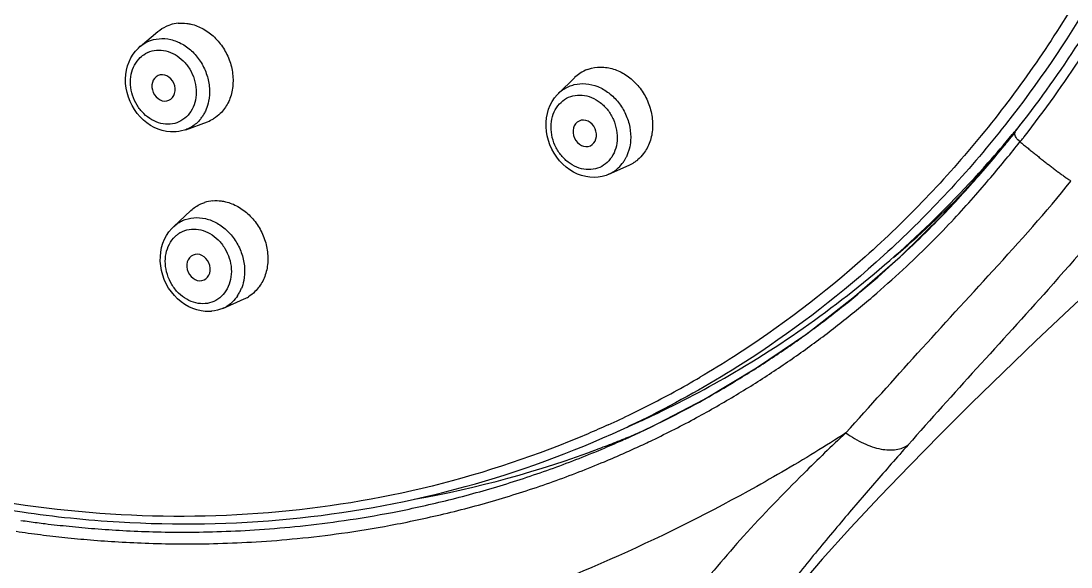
# Model space of a CAD drawing. Extents: x 13222 to 13816, y -23073 to -22653.
# Drawn here: x 13717.75 to 13733.46, y -22813.33 to -22805.17 of the extents above; entities that cross this region are included whole.
import ezdxf

# ---------------------------------------------------------------- set-up
doc = ezdxf.new("R2010")
doc.units = 0
doc.header["$MEASUREMENT"] = 0
doc.layers.get('0').update_dxf_attribs({"linetype": 'CONTINUOUS'})
doc.layers.add('02___PRT_ALL_AXES', color=7, linetype='CONTINUOUS')

msp = doc.modelspace()

# ---------------------------------------------------------------- linework, layer by layer
at = {"color": 7, "linetype": 'Continuous'}
for p, q in [((13719.532, -22805.547), (13719.797, -22805.325)), ((13725.791, -22806.251), (13726.033, -22806.015)), ((13725.772, -22806.271), (13725.791, -22806.251)), ((13720.213, -22806.793), (13720.537, -22806.673)), ((13732.496, -22806.696), (13732.485, -22806.71)), ((13732.149, -22807.399), (13732.626, -22806.822)), ((13732.621, -22806.837), (13732.628, -22806.822)), ((13732.627, -22806.822), (13732.628, -22806.821)), ((13732.628, -22806.821), (13732.639, -22806.807)), ((13732.749, -22806.912), (13732.761, -22806.898)), ((13726.545, -22807.459), (13726.847, -22807.324)), ((13720.03, -22808.244), (13720.291, -22808.001)), ((13720.766, -22809.465), (13721.088, -22809.324)), ((13727.161, -22811.245), (13727.975, -22810.822)), ((13727.968, -22810.826), (13727.982, -22810.819)), ((13726.78, -22811.422), (13727.161, -22811.245)), ((13726.78, -22811.422), (13726.789, -22811.418))]:
    msp.add_line(p, q, dxfattribs=at)
for points in [[(13720.069, -22806.825), (13720.046, -22806.827), (13719.985, -22806.827), (13719.923, -22806.82), (13719.862, -22806.807), (13719.802, -22806.787), (13719.742, -22806.761), (13719.685, -22806.729), (13719.63, -22806.692), (13719.578, -22806.649), (13719.53, -22806.601), (13719.485, -22806.549), (13719.445, -22806.492), (13719.409, -22806.432), (13719.379, -22806.37), (13719.354, -22806.305), (13719.335, -22806.238), (13719.321, -22806.17), (13719.313, -22806.102), (13719.312, -22806.034), (13719.316, -22805.967), (13719.326, -22805.902), (13719.342, -22805.839), (13719.364, -22805.778), (13719.392, -22805.72), (13719.424, -22805.666), (13719.462, -22805.617), (13719.504, -22805.572), (13719.533, -22805.546)], [(13726.545, -22807.459), (13726.503, -22807.476), (13726.445, -22807.492), (13726.385, -22807.503), (13726.323, -22807.507), (13726.261, -22807.504), (13726.199, -22807.494), (13726.137, -22807.479), (13726.076, -22807.456), (13726.017, -22807.428), (13725.96, -22807.394), (13725.906, -22807.354), (13725.855, -22807.309), (13725.808, -22807.259), (13725.764, -22807.204), (13725.726, -22807.146), (13725.692, -22807.085), (13725.663, -22807.021), (13725.64, -22806.954), (13725.623, -22806.887), (13725.611, -22806.818), (13725.606, -22806.75), (13725.606, -22806.681), (13725.613, -22806.614), (13725.626, -22806.549), (13725.644, -22806.486), (13725.668, -22806.427), (13725.698, -22806.37), (13725.733, -22806.318), (13725.772, -22806.271)], [(13720.213, -22806.793), (13720.192, -22806.801), (13720.151, -22806.812), (13720.109, -22806.82), (13720.069, -22806.825)], [(13727.975, -22810.822), (13728.757, -22810.354), (13729.507, -22809.843), (13730.223, -22809.289), (13730.903, -22808.696), (13731.545, -22808.065), (13732.149, -22807.399)], [(13735.265, -22807.805), (13734.497, -22808.499), (13733.958, -22808.994), (13733.438, -22809.478), (13732.936, -22809.952), (13732.444, -22810.423), (13731.966, -22810.889), (13731.503, -22811.349), (13731.047, -22811.812), (13730.598, -22812.28), (13730.161, -22812.748), (13729.738, -22813.217), (13729.331, -22813.689), (13728.936, -22814.17)], [(13720.091, -22809.324), (13720.042, -22809.274), (13719.997, -22809.219), (13719.957, -22809.161), (13719.922, -22809.099), (13719.892, -22809.034), (13719.868, -22808.967), (13719.85, -22808.898), (13719.838, -22808.829), (13719.832, -22808.759), (13719.833, -22808.69), (13719.839, -22808.622), (13719.852, -22808.556), (13719.871, -22808.492), (13719.895, -22808.431), (13719.926, -22808.374), (13719.961, -22808.321), (13720.002, -22808.272), (13720.032, -22808.242)], [(13720.592, -22809.51), (13720.566, -22809.511), (13720.504, -22809.511), (13720.441, -22809.503), (13720.379, -22809.489), (13720.317, -22809.468), (13720.257, -22809.441), (13720.199, -22809.408), (13720.143, -22809.369), (13720.091, -22809.324)], [(13720.766, -22809.465), (13720.734, -22809.478), (13720.69, -22809.492), (13720.644, -22809.502), (13720.598, -22809.509), (13720.592, -22809.51)]]:
    msp.add_lwpolyline(points, dxfattribs=at)
for centre, radius, start, end in [((13720.15, -22805.757), 0.559, 95.0079, 107.7082), ((13719.808, -22805.998), 0.395, 114.2622, 120.8122), ((13726.418, -22806.406), 0.549, 110.4905, 123.4068), ((13726.426, -22806.415), 0.561, 124.3936, 134.4599), ((13726.412, -22806.395), 0.537, 123.4622, 124.3291), ((13726.155, -22806.618), 0.517, 123.5479, 134.4417), ((13720, -22806.284), 0.557, 320.1054, 326.1737), ((13720.352, -22806.172), 0.534, 290.2606, 301.3315), ((13721.335, -22797.851), 14.426, 321.2409, 321.5372), ((13718.626, -22795.668), 17.905, 320.4781, 321.2206), ((13719.424, -22796.458), 16.937, 321.6147, 321.8847), ((13726.319, -22806.973), 0.537, 310.02, 322.4676), ((13726.302, -22806.96), 0.559, 322.4644, 328.5688), ((13726.278, -22806.945), 0.586, 328.5552, 332.8601), ((13726.264, -22806.938), 0.602, 332.8477, 334.4093), ((13726.625, -22806.825), 0.546, 294.0061, 303.4263), ((13726.63, -22806.834), 0.536, 303.4621, 304.1946), ((13726.621, -22806.821), 0.552, 304.2181, 310.0658), ((13726.34, -22806.998), 0.504, 294.0117, 303.4314), ((13726.337, -22806.995), 0.509, 303.5, 309.99), ((13720.666, -22808.414), 0.56, 95.0071, 107.7302), ((13720.335, -22808.684), 0.407, 120.8667, 127.3527), ((13720.484, -22808.943), 0.605, 332.2347, 338.0129), ((13720.507, -22808.955), 0.579, 326.2844, 332.2219), ((13720.873, -22808.835), 0.534, 293.7331, 301.2999), ((13720.268, -22797.429), 15.136, 296.9403, 300.3198), ((13720.285, -22797.462), 15.098, 295.9223, 296.9395), ((13720.579, -22797.561), 15.185, 296.7497, 299.1192), ((13720.299, -22797.491), 15.067, 294.4564, 295.9225), ((13720.383, -22797.479), 15.19, 295.6057, 296.3164), ((13720.378, -22797.468), 15.202, 296.3163, 296.6476), ((13720.396, -22797.506), 15.16, 294.1495, 295.606), ((13720.514, -22797.432), 15.329, 295.0846, 295.5868), ((13720.523, -22797.45), 15.309, 295.5869, 295.7185), ((13720.533, -22797.47), 15.286, 295.7185, 296.7515), ((13721.009, -22797.258), 15.285, 291.6547, 292.1679), ((13721.021, -22797.286), 15.256, 292.1678, 293.1011), ((13720.494, -22797.388), 15.378, 294.1637, 294.8602), ((13720.505, -22797.412), 15.351, 294.8603, 295.0847), ((13721.032, -22797.313), 15.225, 293.1013, 293.5399), ((13720.952, -22797.094), 15.459, 279.9755, 290.6312), ((13720.999, -22797.231), 15.314, 290.6472, 291.6546), ((13720.471, -22797.337), 15.433, 292.9042, 294.1294), ((13720.585, -22797.645), 15.293, 293.6698, 294.6558), ((13719.415, -22801.479), 11.28, 261.4961, 262.12), ((13719.978, -22797.354), 15.615, 261.5091, 262.8742)]:
    msp.add_arc(centre, radius, start, end, dxfattribs=at)
at = {"color": 7, "linetype": 'Continuous', "extrusion": (0, 0, -1)}
for centre, major_axis, ratio in [((13719.88, -22806.168), (-0.082, 0.184), 0.835181), ((13726.184, -22806.848), (-0.084, 0.185), 0.832762), ((13720.404, -22808.854), (-0.082, 0.186), 0.833212)]:
    msp.add_ellipse(centre, major_axis=major_axis, ratio=ratio, dxfattribs=at)
at = {"color": 7, "linetype": 'Continuous'}
for points, start_tangent, end_tangent in [([(13722.159, -22767.745), (13725.277, -22768.49), (13728.316, -22769.774), (13731.198, -22771.563), (13733.849, -22773.813), (13736.201, -22776.466), (13738.194, -22779.453), (13739.777, -22782.699), (13740.911, -22786.121), (13741.565, -22789.631), (13741.723, -22793.14), (13741.382, -22796.558), (13740.549, -22799.797), (13739.247, -22802.775), (13737.551, -22805.362)], (0.989019, -0.147788), (-0.618485, -0.785797)), ([(13722.332, -22767.754), (13725.454, -22768.512), (13728.49, -22769.804), (13731.37, -22771.601), (13734.013, -22773.853), (13736.354, -22776.506), (13738.333, -22779.488), (13739.902, -22782.726), (13741.019, -22786.137), (13741.658, -22789.634), (13741.802, -22793.131), (13741.449, -22796.535), (13740.606, -22799.765), (13739.298, -22802.732), (13737.558, -22805.368)], (0.988326, -0.152357), (-0.621625, -0.783315)), ([(13734.34, -22807.739), (13736.152, -22804.996), (13737.51, -22801.902), (13738.379, -22798.535), (13738.737, -22794.983), (13738.575, -22791.335), (13737.897, -22787.685), (13736.721, -22784.126), (13735.076, -22780.75), (13733.005, -22777.643), (13730.561, -22774.884), (13727.805, -22772.543), (13724.809, -22770.682), (13721.649, -22769.347), (13718.407, -22768.572)], (0.62277, 0.782405), (-0.989019, 0.147788)), ([(13732.639, -22806.807), (13734.303, -22804.272), (13735.557, -22801.397), (13736.358, -22798.27), (13736.685, -22794.972), (13736.688, -22793.878)], (0.620091, 0.78453), (-0.020726, 0.999785)), ([(13732.761, -22806.898), (13734.391, -22804.402), (13735.658, -22801.501), (13736.467, -22798.345), (13736.798, -22795.017), (13736.805, -22794.208)], (0.616398, 0.787435), (-0.008337, 0.999965)), ([(13736.301, -22794.38), (13736.127, -22797.186), (13735.61, -22799.887), (13734.757, -22802.434), (13733.587, -22804.779), (13732.119, -22806.879), (13730.382, -22808.693), (13728.408, -22810.19), (13727.909, -22810.495)], (0, -1), (-0.863227, -0.504816)), ([(13736.503, -22794.365), (13736.328, -22797.19), (13735.807, -22799.91), (13734.949, -22802.474), (13733.77, -22804.835), (13732.496, -22806.696)], (0, -1), (-0.618269, -0.785966)), ([(13719.797, -22805.325), (13719.923, -22805.247), (13719.98, -22805.225)], (0.767523, 0.641021), (0.952476, 0.304613)), ([(13720.101, -22805.2), (13720.227, -22805.203)], (0.996181, 0.087312), (0.992156, -0.125005)), ([(13720.227, -22805.203), (13720.291, -22805.214), (13720.475, -22805.286), (13720.641, -22805.409), (13720.776, -22805.574), (13720.872, -22805.772), (13720.917, -22805.986), (13720.908, -22806.201), (13720.844, -22806.394), (13720.729, -22806.551), (13720.63, -22806.628)], (0.992156, -0.125005), (-0.854484, -0.519478)), ([(13719.533, -22805.546), (13719.647, -22805.475), (13719.813, -22805.432)], (0.769006, 0.639241), (0.996167, 0.087467)), ([(13719.813, -22805.432), (13719.989, -22805.445), (13720.162, -22805.513), (13720.318, -22805.631), (13720.443, -22805.79), (13720.529, -22805.976), (13720.567, -22806.174), (13720.555, -22806.368), (13720.519, -22806.488)], (0.996172, 0.08741), (-0.377437, -0.926035)), ([(13719.645, -22805.638), (13719.776, -22805.604)], (0.911802, 0.410629), (0.996156, 0.087597)), ([(13719.776, -22805.604), (13719.915, -22805.614), (13720.052, -22805.669), (13720.175, -22805.763), (13720.273, -22805.889), (13720.34, -22806.037), (13720.369, -22806.195), (13720.358, -22806.349), (13720.308, -22806.488), (13720.224, -22806.6), (13720.111, -22806.676), (13719.981, -22806.71)], (0.996163, 0.087514), (-0.996155, -0.087605)), ([(13719.981, -22806.71), (13719.842, -22806.699), (13719.706, -22806.645), (13719.583, -22806.552), (13719.484, -22806.426), (13719.417, -22806.278), (13719.388, -22806.12), (13719.398, -22805.965), (13719.448, -22805.826), (13719.533, -22805.714), (13719.605, -22805.659)], (-0.996165, -0.087497), (0.858999, 0.511977)), ([(13726.226, -22805.892), (13726.284, -22805.873), (13726.47, -22805.858), (13726.66, -22805.902), (13726.838, -22806.001), (13726.994, -22806.151), (13727.112, -22806.338), (13727.183, -22806.553), (13727.199, -22806.771), (13727.158, -22806.976), (13727.064, -22807.151), (13726.976, -22807.243)], (0.936549, 0.350537), (-0.765553, -0.643373)), ([(13725.869, -22806.188), (13726.026, -22806.119), (13726.201, -22806.105), (13726.379, -22806.148), (13726.546, -22806.244), (13726.689, -22806.386), (13726.796, -22806.561), (13726.858, -22806.756), (13726.87, -22806.955), (13726.85, -22807.082)], (0.8342, 0.551462), (-0.249182, -0.968457)), ([(13726.467, -22807.324), (13726.344, -22807.378), (13726.206, -22807.389), (13726.066, -22807.354), (13725.934, -22807.278), (13725.822, -22807.165), (13725.738, -22807.025), (13725.69, -22806.869), (13725.682, -22806.71), (13725.714, -22806.561), (13725.783, -22806.435), (13725.883, -22806.341)], (-0.834154, -0.551532), (0.834092, 0.551626)), ([(13725.883, -22806.341), (13726.007, -22806.287), (13726.145, -22806.276), (13726.286, -22806.311), (13726.417, -22806.388), (13726.53, -22806.502), (13726.613, -22806.642), (13726.66, -22806.798), (13726.668, -22806.957), (13726.636, -22807.105), (13726.567, -22807.231), (13726.467, -22807.324)], (0.834139, 0.551555), (-0.834084, -0.551637)), ([(13720.519, -22806.488), (13720.493, -22806.543), (13720.462, -22806.594)], (-0.377437, -0.926035), (-0.557008, -0.830507)), ([(13720.427, -22806.641), (13720.387, -22806.684), (13720.246, -22806.78), (13720.213, -22806.793)], (-0.641705, -0.766952), (-0.938032, -0.34655)), ([(13732.485, -22806.71), (13732.293, -22806.949), (13730.544, -22808.776), (13728.557, -22810.283), (13727.196, -22811.055)], (-0.619132, -0.785287), (-0.893782, -0.448501)), ([(13732.7, -22806.975), (13732.64, -22806.911), (13732.619, -22806.848), (13732.621, -22806.837)], (-0.788312, 0.615276), (0.306333, 0.951924)), ([(13726.965, -22811.544), (13727.199, -22811.434), (13727.857, -22811.099), (13728.456, -22810.756), (13729.016, -22810.402), (13729.552, -22810.031), (13730.064, -22809.643), (13730.554, -22809.237), (13730.998, -22808.838), (13731.381, -22808.468), (13731.712, -22808.125), (13732.002, -22807.805), (13732.261, -22807.507), (13732.492, -22807.23), (13732.698, -22806.975)], (0.908829, 0.41717), (0.620819, 0.783954)), ([(13732.7, -22806.975), (13732.752, -22807.018), (13732.805, -22807.061), (13732.857, -22807.103), (13732.909, -22807.145), (13732.961, -22807.186), (13733.012, -22807.227), (13733.063, -22807.267), (13733.114, -22807.306), (13733.164, -22807.345), (13733.214, -22807.383), (13733.264, -22807.421), (13733.314, -22807.457), (13733.363, -22807.493), (13733.413, -22807.528), (13733.461, -22807.562)], (0.772643, -0.634841), (0.823861, -0.566792)), ([(13726.85, -22807.082), (13726.831, -22807.141), (13726.807, -22807.198)], (-0.249182, -0.968457), (-0.431968, -0.901889)), ([(13727.982, -22810.819), (13728.435, -22810.555), (13728.99, -22810.204), (13729.52, -22809.835), (13730.027, -22809.449), (13730.513, -22809.046), (13730.953, -22808.651), (13731.334, -22808.284), (13731.663, -22807.945), (13731.952, -22807.629), (13732.209, -22807.336), (13732.438, -22807.062)], (0.873114, 0.487516), (0.636069, 0.771632)), ([(13730.094, -22811.327), (13731.166, -22810.135), (13732.294, -22808.902), (13733.461, -22807.562)], (0.667794, 0.744346), (0.623527, 0.781802)), ([(13734.34, -22807.739), (13733.12, -22809.181), (13732.048, -22810.365), (13731.024, -22811.505)], (-0.621213, -0.783642), (-0.662286, -0.749251)), ([(13720.291, -22808.001), (13720.439, -22807.903), (13720.496, -22807.881)], (0.732128, 0.681167), (0.952354, 0.304995)), ([(13720.617, -22807.856), (13720.744, -22807.859)], (0.996181, 0.087312), (0.992133, -0.125189)), ([(13720.744, -22807.859), (13720.808, -22807.87), (13720.993, -22807.942), (13721.16, -22808.067), (13721.297, -22808.234), (13721.393, -22808.433), (13721.438, -22808.648), (13721.429, -22808.864), (13721.364, -22809.057), (13721.249, -22809.214), (13721.15, -22809.291)], (0.992133, -0.125189), (-0.854789, -0.518975)), ([(13720.032, -22808.242), (13720.166, -22808.153), (13720.332, -22808.11)], (0.735413, 0.677619), (0.996167, 0.087473)), ([(13720.332, -22808.11), (13720.509, -22808.123), (13720.683, -22808.192), (13720.839, -22808.31), (13720.966, -22808.469), (13721.053, -22808.656), (13721.092, -22808.855), (13721.08, -22809.05), (13721.045, -22809.17)], (0.996172, 0.087415), (-0.374852, -0.927085)), ([(13720.298, -22808.28), (13720.437, -22808.291), (13720.575, -22808.345), (13720.698, -22808.44), (13720.797, -22808.567), (13720.864, -22808.716), (13720.894, -22808.876), (13720.883, -22809.031), (13720.832, -22809.171), (13720.747, -22809.284), (13720.634, -22809.36), (13720.504, -22809.394)], (0.996163, 0.087517), (-0.996155, -0.087613)), ([(13720.504, -22809.394), (13720.365, -22809.383), (13720.228, -22809.329), (13720.104, -22809.235), (13720.005, -22809.108), (13719.938, -22808.96), (13719.908, -22808.8), (13719.918, -22808.644), (13719.968, -22808.504), (13720.053, -22808.391), (13720.088, -22808.361)], (-0.996165, -0.087491), (0.795035, 0.606563)), ([(13720.126, -22808.335), (13720.166, -22808.314), (13720.298, -22808.28)], (0.85848, 0.512847), (0.996156, 0.0876)), ([(13720.988, -22809.277), (13720.913, -22809.367), (13720.772, -22809.463), (13720.767, -22809.465)], (-0.555331, -0.83163), (-0.915428, -0.402482)), ([(13726.537, -22811.206), (13726.234, -22811.339), (13723.9, -22812.121), (13721.45, -22812.521), (13718.929, -22812.531), (13716.384, -22812.15), (13714.355, -22811.567)], (-0.910279, -0.413996), (-0.943824, 0.33045)), ([(13730.094, -22811.327), (13729.629, -22811.618), (13728.631, -22812.197), (13726.559, -22813.222), (13724.38, -22814.073), (13722.104, -22814.748), (13719.755, -22815.238), (13718.567, -22815.408), (13717.974, -22815.472), (13717.383, -22815.521)], (-0.842395, -0.53886), (-0.997545, -0.070021)), ([(13717.764, -22812.509), (13719.218, -22812.658), (13721.77, -22812.612), (13724.246, -22812.17), (13726.598, -22811.339)], (0.989484, -0.144642), (0.912505, 0.409065)), ([(13730.094, -22811.327), (13729.462, -22811.933), (13728.562, -22812.871), (13727.794, -22813.787), (13726.924, -22815.05)], (-0.739073, -0.673625), (-0.523031, -0.852314)), ([(13730.094, -22811.327), (13730.358, -22811.482), (13730.618, -22811.568), (13730.847, -22811.575), (13731.024, -22811.505)], (0.811984, -0.58368), (0.79851, 0.601982)), ([(13717.869, -22812.652), (13718.11, -22812.684), (13718.469, -22812.723), (13718.85, -22812.758), (13719.269, -22812.786), (13719.722, -22812.805), (13720.214, -22812.811), (13720.746, -22812.801), (13721.315, -22812.772), (13721.923, -22812.72), (13722.582, -22812.637), (13723.305, -22812.515), (13724.099, -22812.341), (13724.918, -22812.117), (13725.716, -22811.852), (13726.478, -22811.554)], (0.990541, -0.137218), (0.921154, 0.389199)), ([(13731.024, -22811.505), (13730.522, -22812.077), (13730.022, -22812.661), (13729.509, -22813.279), (13729.005, -22813.913), (13728.5, -22814.589), (13728.022, -22815.289)], (-0.662461, -0.749096), (-0.545052, -0.838403)), ([(13714.326, -22811.652), (13716.638, -22812.306), (13717.764, -22812.509)], (0.94281, -0.33333), (0.989484, -0.144642)), ([(13718.041, -22812.848), (13718.402, -22812.89), (13718.785, -22812.926), (13719.206, -22812.956), (13719.662, -22812.977), (13720.158, -22812.987), (13720.695, -22812.98), (13721.268, -22812.955), (13721.881, -22812.906), (13722.546, -22812.827), (13723.276, -22812.708), (13724.077, -22812.538), (13724.904, -22812.317), (13725.71, -22812.054), (13726.479, -22811.757), (13726.725, -22811.652)], (0.992219, -0.124506), (0.915873, 0.401468))]:
    msp.add_spline(points, degree=3, dxfattribs=dict(at, start_tangent=start_tangent, end_tangent=end_tangent))
at = {"layer": '02___PRT_ALL_AXES', "color": 7, "linetype": 'Continuous'}
for p, q in [((13732.623, -22806.818), (13732.635, -22806.803)), ((13726.598, -22811.339), (13726.95, -22811.181))]:
    msp.add_line(p, q, dxfattribs=at)
for centre, radius, start, end in [((13719.739, -22796.226), 16.679, 320.6424, 321.2533), ((13719.782, -22796.262), 16.623, 320.3593, 320.5787), ((13720.599, -22796.676), 15.774, 310.3161, 315.7954), ((13720.754, -22797.36), 15.147, 294.1461, 295.1806)]:
    msp.add_arc(centre, radius, start, end, dxfattribs=at)
at = {"layer": '02___PRT_ALL_AXES', "color": 7, "linetype": 'Continuous', "start_tangent": (0.904973, 0.425468), "end_tangent": (0.637971, 0.77006)}
msp.add_spline([(13727.198, -22811.067), (13728.424, -22810.421), (13729.787, -22809.52), (13731.055, -22808.474), (13732.219, -22807.29), (13732.582, -22806.867)], degree=3, dxfattribs=at)

doc.saveas('drawing.dxf')
